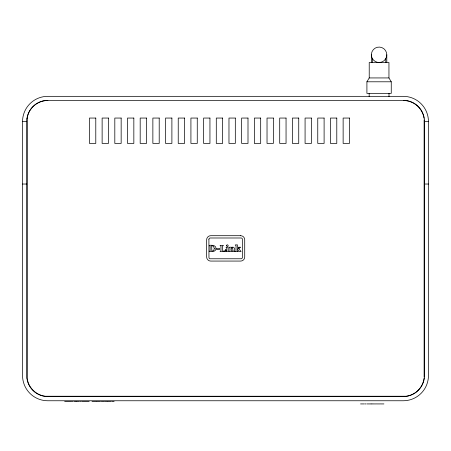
<?xml version="1.0" encoding="UTF-8"?>
<svg xmlns="http://www.w3.org/2000/svg" width="451" height="451" viewBox="0 0 451 451"><rect width="100%" height="100%" fill="white"/><g stroke="black" fill="none" stroke-linecap="round" stroke-linejoin="round"><path stroke-width="0.68" d="M385.757 62.503L385.768 58.647M423.562 380.994A21.039 21.039 0 0 1 405.985 396.406L45.015 396.406A21.039 21.039 0 0 1 26.902 378.293L26.902 118.793A21.039 21.039 0 0 1 45.015 100.686L47.896 100.494M424.171 377.143L424.171 119.949M366.911 81.794L369.222 77.938L369.222 62.503L388.948 62.503L388.948 77.938L391.259 81.794L391.259 93.368L366.911 93.368L366.911 81.794L391.259 81.794M424.29 121.674L428.45 121.539L428.45 375.548A25.211 25.211 0 0 1 403.239 400.759L47.761 400.759A25.211 25.211 0 0 1 22.55 375.548L22.55 121.539A25.211 25.211 0 0 1 47.761 96.334L403.239 96.334A25.211 25.211 0 0 1 428.45 121.539M371.641 54.791L371.376 62.503M369.222 77.938L388.948 77.938M22.55 184.031L26.71 184.031M424.29 184.031L428.45 184.031M64.662 401.39L71.241 401.39M71.748 401.39L72.707 401.39M73.654 401.39L76.005 401.39M76.134 401.39L79.528 401.39M80.306 401.39L81.27 401.39M81.975 401.39L85.363 401.39M85.808 401.39L89.197 401.39M91.993 401.39L96.497 401.39M96.813 401.39L100.556 401.39M101.289 401.39L104.593 401.39M105.19 401.39L107.327 401.39M107.637 401.39L111.025 401.39M111.763 401.39L114.12 401.39M360.546 403.927L364.245 403.927M364.949 403.927L366.195 403.927M367.103 403.927L371.055 403.927M371.167 403.927L372.791 403.927M373.112 403.927L376.433 403.927M376.889 403.927L380.176 403.927M380.638 403.927L383.925 403.927M22.55 121.539L26.71 121.674M403.679 100.534L405.985 100.686A21.039 21.039 0 0 1 408.685 101.221M372.402 58.647L372.408 62.503M388.999 93.368L388.999 96.61M386.8 54.791A7.718 7.718 0 0 1 375.226 61.471A7.718 7.718 0 0 1 375.226 48.105A7.718 7.718 0 0 1 386.8 54.791L386.795 62.503M369.172 93.368L369.172 96.61M424.098 378.293A21.039 21.039 0 0 1 423.726 380.323M409.345 101.407A21.039 21.039 0 0 1 413.759 103.324M414.351 103.674A21.039 21.039 0 0 1 421.104 110.433M421.459 111.019A21.039 21.039 0 0 1 422.677 113.489M422.931 114.131A21.039 21.039 0 0 1 423.562 116.093M423.726 116.764A21.039 21.039 0 0 1 423.996 118.111M214.298 248.501L213.639 250.756L211.84 250.976L211.654 245.778L213.498 246.195L214.298 248.501M225.878 249.578L225.759 251.562L220.049 251.562L220.956 250.677L220.956 246.302L220.049 245.367L223.454 245.367L222.506 246.263L222.698 251.038L224.542 251.06L225.878 249.578M27.088 118.63L27.088 378.13A21.039 21.039 0 0 0 45.201 396.243L406.176 396.243A21.039 21.039 0 0 0 424.29 378.13L424.29 118.63A21.039 21.039 0 0 0 406.176 100.517L45.201 100.517A21.039 21.039 0 0 0 27.088 118.63M216.046 248.507C216.006 251.934 211.553 251.793 209.196 251.562L210.104 250.7L210.104 246.302L209.191 245.367C211.553 245.028 216.108 245.062 216.046 248.507M208.903 239.188L208.96 257.741A1.9 1.9 0 0 0 209.986 258.767L241.392 258.767A1.9 1.9 0 0 0 242.418 257.741L242.418 239.019A1.9 1.9 0 0 0 241.392 237.993L209.986 237.993A1.9 1.9 0 0 0 208.96 239.019L208.903 239.188M232.987 250.767L232.434 251.562L235.061 251.562L234.475 250.987C235.569 248.766 233.466 245.62 231.386 247.875L231.318 247.176L229.238 247.289L229.954 248.225L229.954 250.767L229.294 251.562L231.949 251.562C231.098 250.857 230.602 247.571 232.62 247.887L232.987 250.767M239.019 247.762L237.468 249.38L237.468 244.87L235.23 244.916L236.025 245.896L236.025 250.767L235.371 251.562L238.083 251.562L237.514 250.998L237.728 249.572L239.013 251.562L241.071 251.562L238.788 248.614L240.682 247.233L238.466 247.233L239.019 247.762M226.594 245.299L226.594 245.913A0.874 0.874 0 0 0 227.394 246.404C229.26 246.24 227.473 243.732 226.594 245.299M226.797 250.767L226.131 251.562L228.894 251.562L228.229 250.711L228.167 247.176L226.024 247.289L226.797 248.225L226.797 250.767M95.787 118.055L89.445 118.055L89.445 143.424L95.787 143.424L95.787 118.055M108.471 118.055L102.129 118.055L102.129 143.424L108.471 143.424L108.471 118.055M121.156 118.055L114.813 118.055L114.813 143.424L121.156 143.424L121.156 118.055M133.84 118.055L127.498 118.055L127.498 143.424L133.84 143.424L133.84 118.055M146.524 118.055L140.182 118.055L140.182 143.424L146.524 143.424L146.524 118.055M159.209 118.055L152.866 118.055L152.866 143.424L159.209 143.424L159.209 118.055M171.893 118.055L165.551 118.055L165.551 143.424L171.893 143.424L171.893 118.055M184.577 118.055L178.235 118.055L178.235 143.424L184.577 143.424L184.577 118.055M197.262 118.055L190.92 118.055L190.92 143.424L197.262 143.424L197.262 118.055M209.946 118.055L203.604 118.055L203.604 143.424L209.946 143.424L209.946 118.055M222.631 118.055L216.288 118.055L216.288 143.424L222.631 143.424L222.631 118.055M235.315 118.055L228.973 118.055L228.973 143.424L235.315 143.424L235.315 118.055M247.999 118.055L241.657 118.055L241.657 143.424L247.999 143.424L247.999 118.055M260.684 118.055L254.341 118.055L254.341 143.424L260.684 143.424L260.684 118.055M273.368 118.055L267.026 118.055L267.026 143.424L273.368 143.424L273.368 118.055M286.052 118.055L279.71 118.055L279.71 143.424L286.052 143.424L286.052 118.055M298.737 118.055L292.395 118.055L292.395 143.424L298.737 143.424L298.737 118.055M311.421 118.055L305.079 118.055L305.079 143.424L311.421 143.424L311.421 118.055M324.106 118.055L317.763 118.055L317.763 143.424L324.106 143.424L324.106 118.055M336.79 118.055L330.448 118.055L330.448 143.424L336.79 143.424L336.79 118.055M349.474 118.055L343.132 118.055L343.132 143.424L349.474 143.424L349.474 118.055M240.665 235.698L210.713 235.698A4.053 4.053 0 0 0 206.659 239.746L206.659 257.014A4.053 4.053 0 0 0 210.713 261.067L240.665 261.067A4.053 4.053 0 0 0 244.713 257.014L244.713 239.746A4.053 4.053 0 0 0 240.665 235.698M219.378 248.698L216.728 248.698L216.728 249.662L219.378 249.662L219.378 248.698"/></g></svg>
